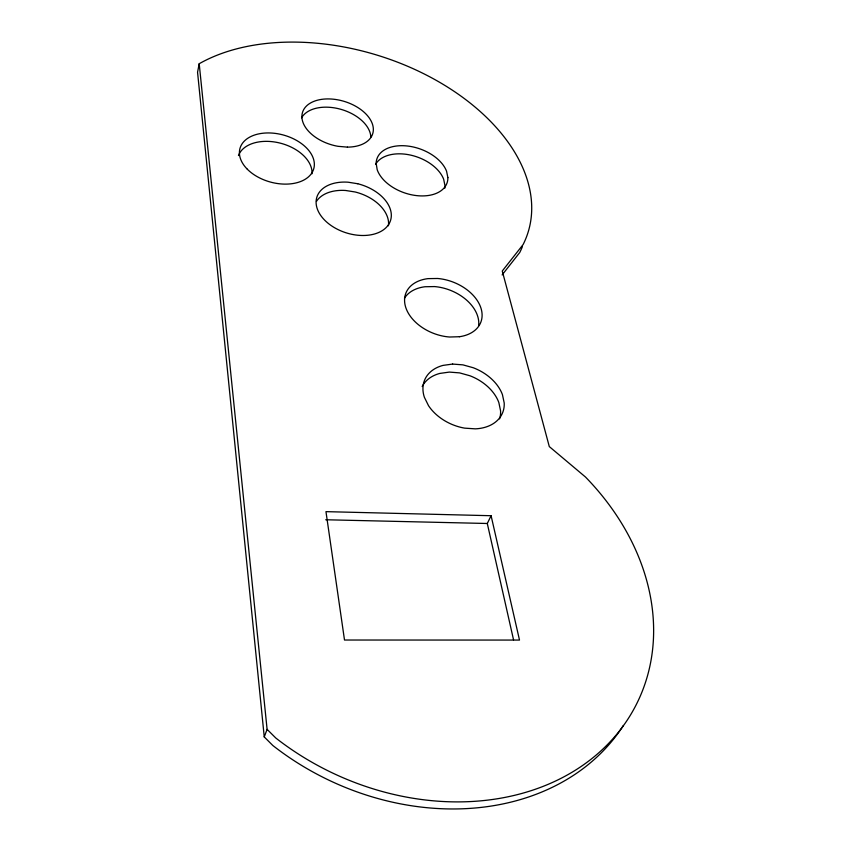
<?xml version="1.0" encoding="UTF-8"?>
<svg xmlns="http://www.w3.org/2000/svg" width="851" height="851" viewBox="0 0 851 851"><rect width="100%" height="100%" fill="white"/><g stroke="black" fill="none" stroke-linecap="round" stroke-linejoin="round"><path stroke-width="1.28" d="M199.208 63.729L267.097 729.36L275.777 737.998A246.258 197.102 26 0 0 595.785 755.38A246.258 197.102 26 0 0 585.477 477.017L549.299 446.584L502.26 271.022L523.099 244.577A195.9 124.65 17.1 0 0 323.072 43.848L322.157 43.752A195.9 124.65 17.1 0 0 199.208 63.729L197.56 72.229L264.246 736.923L272.852 745.519A244.684 196.772 26.1 0 0 623.357 725.499M264.246 736.923L267.097 729.36M513.536 639.782L487.293 523.493L491.091 515.717L325.965 511.642L344.506 640.026L519.504 640.069L491.091 515.717M502.133 274.916L519.738 252.502A194.89 124.767 17.1 0 0 522.44 246.545M325.72 519.759L487.293 523.493M316.466 201.347A38.433 25.222 17.6 0 1 345.591 190.475L355.207 191.996A38.433 25.222 17.6 0 1 388.45 225.77M375.536 164.392A36.901 23.328 19 0 1 410.363 155.052A36.901 23.328 19 0 1 443.658 179.21L444.977 185.667A36.901 23.328 19 0 1 444.828 188.145M238.461 155.552A38.072 24.424 15.2 0 1 279.873 143.042A38.072 24.424 15.2 0 1 312.009 173.774M301.584 117.821A36.508 22.647 16.8 0 1 340.666 109.258A36.508 22.647 16.8 0 1 370.845 137.149M422.17 386.524A42.039 30.264 23.2 0 1 439.754 373.44L449.328 372.089L459.593 372.887L469.88 375.748A42.039 30.264 23.2 0 1 498.835 402.534L500.579 410.895A42.039 30.264 23.2 0 1 499.601 418.873M404.48 298.212A39.986 27.455 21.2 0 1 425 286.744L434.542 286.574A39.986 27.455 21.2 0 1 478.624 325.71M452.615 364.068L442.999 365.398A42.284 30.264 23.2 0 0 424.362 397.247L428.532 405.704A42.284 30.264 23.2 0 0 464.635 428.138L475.294 428.851A42.284 30.264 23.2 0 0 504.207 402.991L502.43 394.609A42.284 30.264 23.2 0 0 473.284 367.749L462.933 364.866L452.615 364.068M459.455 336.719L449.626 337.017A40.199 27.445 21.2 0 1 406.118 308.509A40.199 27.445 21.2 0 1 428.021 278.628L437.595 278.479A40.199 27.445 21.2 0 1 480.507 306.817A40.199 27.445 21.2 0 1 459.455 336.719M347.41 147.127L338.038 146.319A36.689 22.615 16.8 0 1 305.052 107.588A36.689 22.615 16.8 0 1 364.664 112.736A36.689 22.615 16.8 0 1 347.41 147.127M357.728 183.742L348.07 182.199A38.635 25.2 17.6 0 0 322.433 217.696A38.635 25.2 17.6 0 0 385.875 227.823A38.635 25.2 17.6 0 0 357.728 183.742M447.881 177.604L446.541 171.147A37.082 23.307 19 0 0 407.438 146.01A37.082 23.307 19 0 0 376.142 163.222L377.195 169.721A37.082 23.307 19 0 0 416.639 195.613A37.082 23.307 19 0 0 447.881 177.604M246.801 168.689A38.274 24.402 15.2 0 0 311.275 173.806A38.274 24.402 15.2 0 0 272.522 133.107A38.274 24.402 15.2 0 0 246.801 168.689"/></g></svg>
